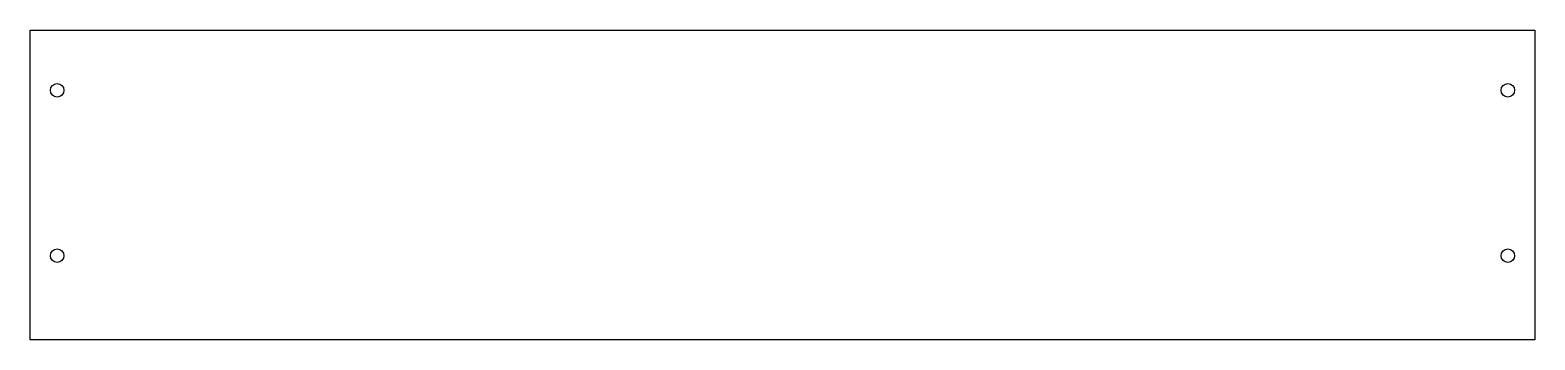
# Model space of a CAD drawing. Extents: x -250 to 250, y -51 to 52.
import ezdxf

# ---------------------------------------------------------------- set-up
doc = ezdxf.new("R2010")
doc.units = 0
doc.layers.add('VISIBLE', color=7, linetype='CONTINUOUS')

msp = doc.modelspace()

# ---------------------------------------------------------------- linework, layer by layer
at = {"layer": 'VISIBLE'}
for p, q in [((-250, 52.5), (250, 52.5)), ((-250, -50.5), (-250, 52.5)), ((250, 52.5), (250, -50.5)), ((250, -50.5), (-250, -50.5))]:
    msp.add_line(p, q, dxfattribs=at)
for centre in [(-241, 32.5), (241, 32.5), (-241, -22.5), (241, -22.5)]:
    msp.add_circle(centre, 2.25, dxfattribs=at)

doc.saveas('drawing.dxf')
